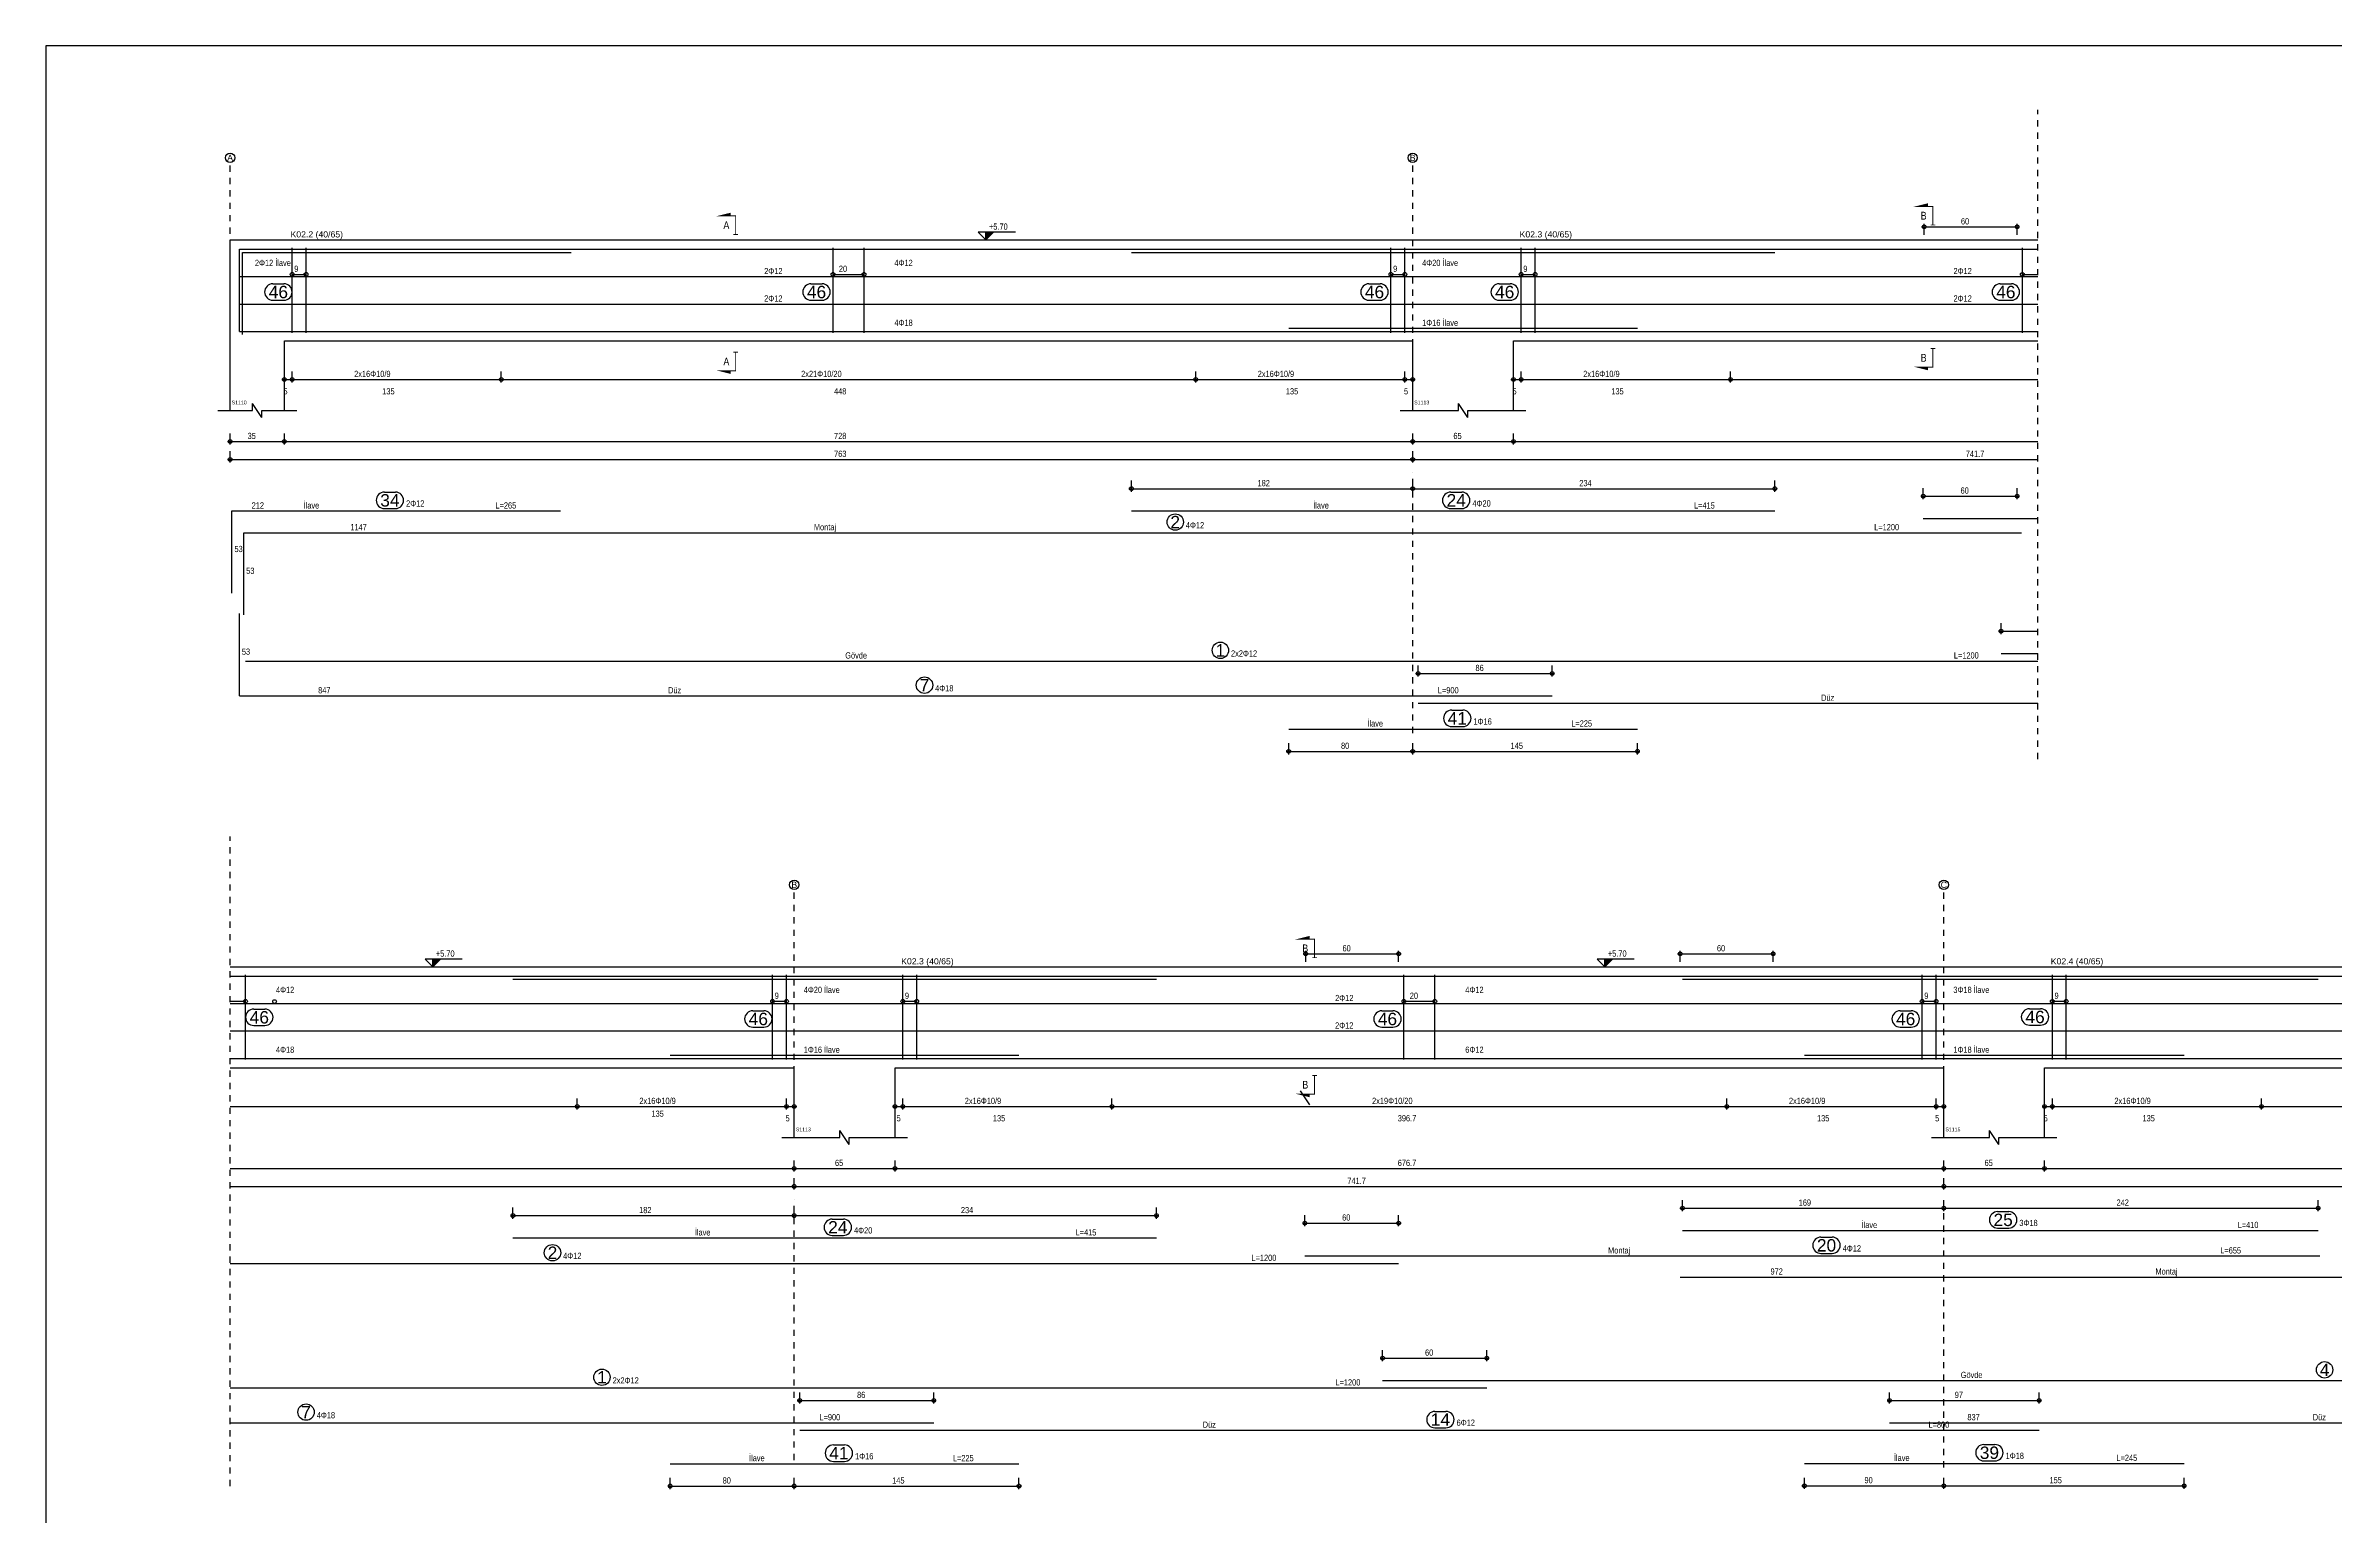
# Model space of a CAD drawing. Header units: metres. Extents: x 419734 to 420376, y 4564732 to 4565123.
# Drawn here: x 419805.78 to 419842.7, y 4564825.89 to 4564849.58 of the extents above; entities that cross this region are included whole.
import ezdxf
from ezdxf.enums import TextEntityAlignment as Align

# ---------------------------------------------------------------- set-up
doc = ezdxf.new("R2010")
doc.units = ezdxf.units.M
doc.linetypes.add('NASCOSTA', pattern=[0.375, 0.25, -0.125])
doc.linetypes.add('TRATTO-PUNTO', pattern=[1, 0.5, -0.25, 0, -0.25])
for name, color, linetype in [('Standart', 7, 'Continuous'), ('SW_ASSI', 7, 'TRATTO-PUNTO'), ('SW_DIM', 33, 'Continuous'), ('SW_MAGRONE', 2, 'Continuous'), ('SW_QUOTE', 1, 'Continuous'), ('SW_REINFORCEMENT', 7, 'Continuous'), ('SW_TESTI', 2, 'Continuous'), ('SW_TRATT_GRIGIO', 252, 'NASCOSTA'), ('SW_TXT_TESTI', 1, 'Continuous')]:
    doc.layers.add(name, color=color, linetype=linetype)
doc.styles.add('arial_1_18', font='arial.ttf', dxfattribs={"height": 0.2})
doc.styles.add('SWS', font='ARIALN.TTF')

# ---------------------------------------------------------------- blocks, each defined once
blk = doc.blocks.new('*U1605')
at = {"layer": 'SW_QUOTE'}
blk.add_hatch(color=1, dxfattribs=at).paths.add_polyline_path([(0.25, 0.25), (0, 0.25), (0, 0)])
at = {"layer": 'SW_QUOTE', "color": 1}
for p, q in [((0.95, 0.25), (-0.25, 0.25)), ((-0.25, 0.25), (0, 0)), ((-0.25, 0), (0.25, 0)), ((0, 0), (0, 0.25)), ((0.25, 0.25), (0, 0))]:
    blk.add_line(p, q, dxfattribs=at)
at = {"layer": 'SW_QUOTE', "color": 2, "style": 'SWS'}
blk.add_attdef('QUOTA', (0.1, 0.33), '', height=0.2, dxfattribs=at)
blk = doc.blocks.new('*U1603')
at = {"layer": 'SW_QUOTE', "const_width": 0.0003}
blk.add_lwpolyline([(0, 0), (0, -0.006), (-0.00159, -0.006)], dxfattribs=at)
at = {"layer": 'SW_QUOTE', "const_width": 0.0003, "flags": 128}
blk.add_lwpolyline([(0.00075, 0), (-0.00075, 0)], dxfattribs=at)
at = {"layer": 'SW_QUOTE'}
blk.add_solid([(-0.00159, -0.00585), (-0.00159, -0.00701), (-0.00624, -0.00585)], dxfattribs=at)
at = {"layer": 'SW_TESTI', "style": 'SWS'}
for tag, p in [('RIF_DOC', (0.0025, -0.003)), ('RIF_DOC_SEC', (0.0055, -0.003))]:
    blk.add_attdef(tag, text='', height=0.002, rotation=90, dxfattribs=at).set_placement(p, align=Align.MIDDLE)
at = {"layer": 'SW_TESTI', "color": 3, "style": 'SWS'}
blk.add_attdef('SEZ', text='', height=0.0025, dxfattribs=at).set_placement((-0.003, -0.003), align=Align.MIDDLE)
blk = doc.blocks.new('*U1604')
at = {"layer": 'SW_QUOTE', "const_width": 0.0003}
blk.add_lwpolyline([(0, 0), (0, 0.006), (-0.00159, 0.006)], dxfattribs=at)
at = {"layer": 'SW_QUOTE', "const_width": 0.0003, "flags": 128}
blk.add_lwpolyline([(0.00075, 0), (-0.00075, 0)], dxfattribs=at)
at = {"layer": 'SW_QUOTE'}
blk.add_solid([(-0.00159, 0.00585), (-0.00159, 0.00701), (-0.00624, 0.00585)], dxfattribs=at)
at = {"layer": 'SW_TESTI', "style": 'SWS'}
for tag, p in [('RIF_DOC', (0.0025, 0.003)), ('RIF_DOC_SEC', (0.0055, 0.003))]:
    blk.add_attdef(tag, text='', height=0.002, rotation=90, dxfattribs=at).set_placement(p, align=Align.MIDDLE)
at = {"layer": 'SW_TESTI', "color": 3, "style": 'SWS'}
blk.add_attdef('SEZ', text='', height=0.0025, dxfattribs=at).set_placement((-0.003, 0.003), align=Align.MIDDLE)

msp = doc.modelspace()

# ---------------------------------------------------------------- linework, layer by layer
at = {"color": 0, "linetype": 'Continuous'}
for centre in [(419808.75608, 4564847.77415), (419827.83174, 4564847.77415), (419817.85641, 4564836.05415), (419836.39997, 4564836.05415)]:
    msp.add_circle(centre, 0.075, dxfattribs=at)
at = {"layer": 'Standart', "color": 171, "linetype": 'Continuous', "lineweight": -3}
msp.add_lwpolyline([(419854.73267, 4564807.5324), (419854.73267, 4564849.57907), (419805.78267, 4564849.57907), (419805.78267, 4564807.5324)], close=True, dxfattribs=at)
at = {"layer": 'Standart', "color": 2}
msp.add_lwpolyline([(420281.38267, 4564849.57907), (419805.78267, 4564849.57907), (419805.78267, 4564807.5324), (420281.38267, 4564807.5324)], dxfattribs=at)
at = {"layer": 'SW_ASSI', "ltscale": 0.2}
for points in [[(419808.75608, 4564843.94915), (419808.75608, 4564847.69915)], [(419827.83174, 4564843.94915), (419827.83174, 4564847.69915)], [(419827.83174, 4564838.49915), (419827.83174, 4564842.69915)], [(419817.85641, 4564832.22915), (419817.85641, 4564835.97915)], [(419836.39997, 4564832.22915), (419836.39997, 4564835.97915)], [(419817.85641, 4564826.77915), (419817.85641, 4564830.97915)], [(419836.39997, 4564826.65915), (419836.39997, 4564830.97915)]]:
    msp.add_lwpolyline(points, dxfattribs=at)
at = {"layer": 'SW_DIM', "ltscale": 0.5}
for points in [[(419836.04108, 4564846.65915), (419837.62108, 4564846.65915)], [(419836.08108, 4564846.52915), (419836.08108, 4564846.70915)], [(419837.58108, 4564846.52915), (419837.58108, 4564846.70915)], [(419809.75608, 4564845.89415), (419809.98108, 4564845.89415)], [(419818.48141, 4564845.89415), (419818.98141, 4564845.89415)], [(419827.48174, 4564845.89415), (419827.70674, 4564845.89415)], [(419829.58174, 4564845.89415), (419829.80674, 4564845.89415)], [(419837.66602, 4564845.89415), (419837.91602, 4564845.89415)], [(419809.59108, 4564844.19915), (419827.87174, 4564844.19915)], [(419809.63108, 4564844.14915), (419809.63108, 4564844.32915)], [(419809.75608, 4564844.14915), (419809.75608, 4564844.32915)], [(419813.13108, 4564844.14915), (419813.13108, 4564844.32915)], [(419824.33174, 4564844.14915), (419824.33174, 4564844.32915)], [(419827.70674, 4564844.14915), (419827.70674, 4564844.32915)], [(419827.83174, 4564844.14915), (419827.83174, 4564844.32915)], [(419829.41674, 4564844.19915), (419837.91602, 4564844.19915)], [(419829.45674, 4564844.14915), (419829.45674, 4564844.32915)], [(419829.58174, 4564844.14915), (419829.58174, 4564844.32915)], [(419832.95674, 4564844.14915), (419832.95674, 4564844.32915)], [(419808.75608, 4564843.14915), (419808.75608, 4564843.32915)], [(419809.63108, 4564843.14915), (419809.63108, 4564843.32915)], [(419827.83174, 4564843.14915), (419827.83174, 4564843.32915)], [(419829.45674, 4564843.14915), (419829.45674, 4564843.32915)], [(419808.71608, 4564843.19915), (419837.91602, 4564843.19915)], [(419808.71608, 4564842.91115), (419837.91602, 4564842.91115)], [(419808.75608, 4564842.86115), (419808.75608, 4564843.04115)], [(419827.83174, 4564842.86115), (419827.83174, 4564843.04115)], [(419823.29407, 4564842.38915), (419823.29407, 4564842.56915)], [(419827.83174, 4564842.38915), (419827.83174, 4564842.56915)], [(419833.67388, 4564842.38915), (419833.67388, 4564842.56915)], [(419823.25407, 4564842.43915), (419833.71388, 4564842.43915)], [(419836.02858, 4564842.31915), (419837.62108, 4564842.31915)], [(419836.06858, 4564842.26915), (419836.06858, 4564842.44915)], [(419837.58108, 4564842.26915), (419837.58108, 4564842.44915)], [(419837.28258, 4564840.14082), (419837.91602, 4564840.14082)], [(419837.32258, 4564840.09082), (419837.32258, 4564840.27082)], [(419827.91924, 4564839.40915), (419827.91924, 4564839.58915)], [(419830.08174, 4564839.40915), (419830.08174, 4564839.58915)], [(419827.87924, 4564839.45915), (419830.12174, 4564839.45915)], [(419825.79174, 4564838.20438), (419831.49674, 4564838.20438)], [(419825.83174, 4564838.15438), (419825.83174, 4564838.33438)], [(419827.83174, 4564838.15438), (419827.83174, 4564838.33438)], [(419831.45674, 4564838.15438), (419831.45674, 4564838.33438)], [(419826.06575, 4564834.93915), (419827.64575, 4564834.93915)], [(419826.10575, 4564834.80915), (419826.10575, 4564834.98915)], [(419827.60575, 4564834.80915), (419827.60575, 4564834.98915)], [(419832.10533, 4564834.93915), (419833.68533, 4564834.93915)], [(419832.14533, 4564834.80915), (419832.14533, 4564834.98915)], [(419833.64533, 4564834.80915), (419833.64533, 4564834.98915)], [(419814.35641, 4564832.42915), (419814.35641, 4564832.60915)], [(419817.73141, 4564832.42915), (419817.73141, 4564832.60915)], [(419817.85641, 4564832.42915), (419817.85641, 4564832.60915)], [(419819.48141, 4564832.42915), (419819.48141, 4564832.60915)], [(419819.60641, 4564832.42915), (419819.60641, 4564832.60915)], [(419822.98141, 4564832.42915), (419822.98141, 4564832.60915)], [(419826.17383, 4564832.50415), (419826.02383, 4564832.72915)], [(419832.89997, 4564832.42915), (419832.89997, 4564832.60915)], [(419836.27497, 4564832.42915), (419836.27497, 4564832.60915)], [(419836.39997, 4564832.42915), (419836.39997, 4564832.60915)], [(419838.02497, 4564832.42915), (419838.02497, 4564832.60915)], [(419838.14997, 4564832.42915), (419838.14997, 4564832.60915)], [(419841.52497, 4564832.42915), (419841.52497, 4564832.60915)], [(419808.75608, 4564832.47915), (419817.89641, 4564832.47915)], [(419819.44141, 4564832.47915), (419836.43997, 4564832.47915)], [(419837.98497, 4564832.47915), (419846.87501, 4564832.47915)], [(419808.75608, 4564831.47915), (419846.87501, 4564831.47915)], [(419817.85641, 4564831.42915), (419817.85641, 4564831.60915)], [(419819.48141, 4564831.42915), (419819.48141, 4564831.60915)], [(419836.39997, 4564831.42915), (419836.39997, 4564831.60915)], [(419838.02497, 4564831.42915), (419838.02497, 4564831.60915)], [(419808.75608, 4564831.19115), (419846.87501, 4564831.19115)], [(419817.85641, 4564831.14115), (419817.85641, 4564831.32115)], [(419836.39997, 4564831.14115), (419836.39997, 4564831.32115)], [(419813.31875, 4564830.66915), (419813.31875, 4564830.84915)], [(419817.85641, 4564830.66915), (419817.85641, 4564830.84915)], [(419823.69855, 4564830.66915), (419823.69855, 4564830.84915)], [(419826.09325, 4564830.54915), (419826.09325, 4564830.72915)], [(419827.60575, 4564830.54915), (419827.60575, 4564830.72915)], [(419832.14283, 4564830.83915), (419842.47749, 4564830.83915)], [(419832.18283, 4564830.78915), (419832.18283, 4564830.96915)], [(419836.39997, 4564830.78915), (419836.39997, 4564830.96915)], [(419842.43749, 4564830.78915), (419842.43749, 4564830.96915)], [(419813.27875, 4564830.71915), (419823.73855, 4564830.71915)], [(419826.05325, 4564830.59915), (419827.64575, 4564830.59915)], [(419827.34725, 4564828.37082), (419827.34725, 4564828.55082)], [(419829.02675, 4564828.37082), (419829.02675, 4564828.55082)], [(419827.30725, 4564828.42082), (419829.06675, 4564828.42082)], [(419817.94391, 4564827.68915), (419817.94391, 4564827.86915)], [(419820.10641, 4564827.68915), (419820.10641, 4564827.86915)], [(419835.52496, 4564827.68915), (419835.52496, 4564827.86915)], [(419837.93747, 4564827.68915), (419837.93747, 4564827.86915)], [(419817.90391, 4564827.73915), (419820.14641, 4564827.73915)], [(419835.48496, 4564827.73915), (419837.97747, 4564827.73915)], [(419815.81641, 4564826.35993), (419821.52141, 4564826.35993)], [(419815.85641, 4564826.30993), (419815.85641, 4564826.48993)], [(419817.85641, 4564826.30993), (419817.85641, 4564826.48993)], [(419821.48141, 4564826.30993), (419821.48141, 4564826.48993)], [(419834.10997, 4564826.36438), (419840.31496, 4564826.36438)], [(419834.14997, 4564826.31438), (419834.14997, 4564826.49438)], [(419836.39997, 4564826.31438), (419836.39997, 4564826.49438)], [(419840.27496, 4564826.31438), (419840.27496, 4564826.49438)]]:
    msp.add_lwpolyline(points, dxfattribs=at)
at = {"layer": 'SW_DIM', "linetype": 'Continuous', "lineweight": -3}
for points in [[(419808.55608, 4564843.69915), (419809.11858, 4564843.69915)], [(419809.11858, 4564843.69915), (419809.11858, 4564843.81165)], [(419809.26858, 4564843.58665), (419809.11858, 4564843.81165)], [(419809.26858, 4564843.58665), (419809.26858, 4564843.69915)], [(419809.26858, 4564843.69915), (419809.83108, 4564843.69915)], [(419827.63173, 4564843.69915), (419828.56924, 4564843.69915)], [(419828.56924, 4564843.69915), (419828.56924, 4564843.81165)], [(419828.71924, 4564843.58665), (419828.56924, 4564843.81165)], [(419828.71924, 4564843.58665), (419828.71924, 4564843.69915)], [(419828.71924, 4564843.69915), (419829.65674, 4564843.69915)], [(419808.75608, 4564834.17415), (419809.00608, 4564834.17415)], [(419817.50641, 4564834.17415), (419817.73141, 4564834.17415)], [(419819.60641, 4564834.17415), (419819.83141, 4564834.17415)], [(419827.69069, 4564834.17415), (419828.19069, 4564834.17415)], [(419836.04997, 4564834.17415), (419836.27497, 4564834.17415)], [(419838.14997, 4564834.17415), (419838.37497, 4564834.17415)], [(419817.65641, 4564831.97915), (419818.59391, 4564831.97915)], [(419818.59391, 4564831.97915), (419818.59391, 4564832.09165)], [(419818.74391, 4564831.86665), (419818.59391, 4564832.09165)], [(419818.74391, 4564831.86665), (419818.74391, 4564831.97915)], [(419818.74391, 4564831.97915), (419819.68141, 4564831.97915)], [(419836.19996, 4564831.97915), (419837.13747, 4564831.97915)], [(419837.13747, 4564831.97915), (419837.13747, 4564832.09165)], [(419837.28747, 4564831.86665), (419837.13747, 4564832.09165)], [(419837.28747, 4564831.86665), (419837.28747, 4564831.97915)], [(419837.28747, 4564831.97915), (419838.22497, 4564831.97915)]]:
    msp.add_lwpolyline(points, dxfattribs=at)
at = {"layer": 'SW_DIM', "ltscale": 0.5}
for centre in [(419836.08108, 4564846.65915), (419837.58108, 4564846.65915), (419809.75608, 4564845.89415), (419809.98108, 4564845.89415), (419818.48141, 4564845.89415), (419818.98141, 4564845.89415), (419827.48174, 4564845.89415), (419827.70674, 4564845.89415), (419829.58174, 4564845.89415), (419829.80674, 4564845.89415), (419837.66602, 4564845.89415), (419809.63108, 4564844.19915), (419809.75608, 4564844.19915), (419813.13108, 4564844.19915), (419824.33174, 4564844.19915), (419827.70674, 4564844.19915), (419827.83174, 4564844.19915), (419829.45674, 4564844.19915), (419829.58174, 4564844.19915), (419832.95674, 4564844.19915), (419808.75608, 4564843.19915), (419808.75608, 4564842.91115), (419809.63108, 4564843.19915), (419827.83174, 4564843.19915), (419827.83174, 4564842.91115), (419829.45674, 4564843.19915), (419823.29407, 4564842.43915), (419827.83174, 4564842.43915), (419833.67388, 4564842.43915), (419836.06858, 4564842.31915), (419837.58108, 4564842.31915), (419837.32258, 4564840.14082), (419827.91924, 4564839.45915), (419830.08174, 4564839.45915), (419825.83174, 4564838.20438), (419827.83174, 4564838.20438), (419831.45674, 4564838.20438), (419826.10575, 4564834.93915), (419827.60575, 4564834.93915), (419832.14533, 4564834.93915), (419833.64533, 4564834.93915), (419814.35641, 4564832.47915), (419817.73141, 4564832.47915), (419817.85641, 4564832.47915), (419819.48141, 4564832.47915), (419819.60641, 4564832.47915), (419822.98141, 4564832.47915), (419832.89997, 4564832.47915), (419836.27497, 4564832.47915), (419836.39997, 4564832.47915), (419838.02497, 4564832.47915), (419838.14997, 4564832.47915), (419841.52497, 4564832.47915), (419817.85641, 4564831.47915), (419819.48141, 4564831.47915), (419836.39997, 4564831.47915), (419838.02497, 4564831.47915), (419817.85641, 4564831.19115), (419836.39997, 4564831.19115), (419813.31875, 4564830.71915), (419817.85641, 4564830.71915), (419823.69855, 4564830.71915), (419832.18283, 4564830.83915), (419836.39997, 4564830.83915), (419842.43749, 4564830.83915), (419826.09325, 4564830.59915), (419827.60575, 4564830.59915), (419827.34725, 4564828.42082), (419829.02675, 4564828.42082), (419817.94391, 4564827.73915), (419820.10641, 4564827.73915), (419835.52496, 4564827.73915), (419837.93747, 4564827.73915), (419815.85641, 4564826.35993), (419817.85641, 4564826.35993), (419821.48141, 4564826.35993), (419834.14997, 4564826.36438), (419836.39997, 4564826.36438), (419840.27496, 4564826.36438)]:
    msp.add_circle(centre, 0.03, dxfattribs=at)
at = {"layer": 'SW_DIM', "linetype": 'Continuous', "lineweight": -3}
for centre in [(419809.00608, 4564834.17415), (419809.47337, 4564834.16998), (419817.50641, 4564834.17415), (419817.73141, 4564834.17415), (419819.60641, 4564834.17415), (419819.83141, 4564834.17415), (419827.69069, 4564834.17415), (419828.19069, 4564834.17415), (419836.04997, 4564834.17415), (419836.27497, 4564834.17415), (419838.14997, 4564834.17415), (419838.37497, 4564834.17415)]:
    msp.add_circle(centre, 0.03, dxfattribs=at)
at = {"layer": 'SW_MAGRONE'}
for points in [[(419808.75608, 4564846.44915), (419837.91602, 4564846.44915)], [(419808.75608, 4564843.69915), (419808.75608, 4564846.44915)], [(419809.63108, 4564843.69915), (419809.63108, 4564844.82415)], [(419809.63108, 4564844.82415), (419827.83173, 4564844.82415)], [(419827.83173, 4564843.69915), (419827.83173, 4564844.82415)], [(419829.45674, 4564843.69915), (419829.45674, 4564844.82415)], [(419829.45674, 4564844.82415), (419837.91602, 4564844.82415)], [(419808.75608, 4564834.72915), (419846.87501, 4564834.72915)], [(419808.75608, 4564833.10415), (419817.85641, 4564833.10415)], [(419817.85641, 4564831.97915), (419817.85641, 4564833.10415)], [(419819.48141, 4564831.97915), (419819.48141, 4564833.10415)], [(419819.48141, 4564833.10415), (419836.39996, 4564833.10415)], [(419836.39996, 4564831.97915), (419836.39996, 4564833.10415)], [(419838.02497, 4564831.97915), (419838.02497, 4564833.10415)], [(419838.02497, 4564833.10415), (419846.87501, 4564833.10415)]]:
    msp.add_lwpolyline(points, dxfattribs=at)
at = {"layer": 'SW_REINFORCEMENT', "color": 7, "ltscale": 0.05, "flags": 128}
for points in [[(419808.90608, 4564846.29915), (419837.91602, 4564846.29915)], [(419808.90608, 4564844.97415), (419808.90608, 4564846.29915)], [(419808.95608, 4564846.24915), (419814.25624, 4564846.24915)], [(419808.95608, 4564844.92415), (419808.95608, 4564846.24915)], [(419809.75608, 4564844.95415), (419809.75608, 4564846.31915)], [(419809.98108, 4564844.95415), (419809.98108, 4564846.31915)], [(419818.48141, 4564844.95415), (419818.48141, 4564846.31915)], [(419818.98141, 4564844.95415), (419818.98141, 4564846.31915)], [(419823.29407, 4564846.24915), (419833.67388, 4564846.24915)], [(419827.48174, 4564844.95415), (419827.48174, 4564846.31915)], [(419827.70674, 4564844.95415), (419827.70674, 4564846.31915)], [(419829.58174, 4564844.95415), (419829.58174, 4564846.31915)], [(419829.80674, 4564844.95415), (419829.80674, 4564846.31915)], [(419837.66602, 4564844.95415), (419837.66602, 4564846.31915)], [(419808.90608, 4564845.85748), (419837.91602, 4564845.85748)], [(419808.90608, 4564845.41582), (419837.91602, 4564845.41582)], [(419808.90608, 4564844.97415), (419837.91602, 4564844.97415)], [(419825.83174, 4564845.02415), (419831.45674, 4564845.02415)], [(419808.78608, 4564842.07915), (419814.08624, 4564842.07915)], [(419808.78608, 4564840.75415), (419808.78608, 4564842.07915)], [(419823.29407, 4564842.07915), (419833.67388, 4564842.07915)], [(419836.06858, 4564841.95915), (419837.91602, 4564841.95915)], [(419808.97568, 4564841.72861), (419837.65068, 4564841.72861)], [(419808.97568, 4564840.40361), (419808.97568, 4564841.72861)], [(419808.90608, 4564839.09915), (419808.90608, 4564840.42415)], [(419809.00208, 4564839.66082), (419837.91602, 4564839.66082)], [(419837.32258, 4564839.78082), (419837.91602, 4564839.78082)], [(419808.90608, 4564839.09915), (419830.08174, 4564839.09915)], [(419827.91924, 4564838.97915), (419837.91602, 4564838.97915)], [(419825.83174, 4564838.56438), (419831.45674, 4564838.56438)], [(419808.75608, 4564834.57915), (419846.87501, 4564834.57915)], [(419809.00608, 4564833.23415), (419809.00608, 4564834.59915)], [(419813.31875, 4564834.52915), (419823.69855, 4564834.52915)], [(419817.50641, 4564833.23415), (419817.50641, 4564834.59915)], [(419817.73141, 4564833.23415), (419817.73141, 4564834.59915)], [(419819.60641, 4564833.23415), (419819.60641, 4564834.59915)], [(419819.83141, 4564833.23415), (419819.83141, 4564834.59915)], [(419827.69069, 4564833.23415), (419827.69069, 4564834.59915)], [(419828.19069, 4564833.23415), (419828.19069, 4564834.59915)], [(419832.18283, 4564834.52915), (419842.43749, 4564834.52915)], [(419836.04997, 4564833.23415), (419836.04997, 4564834.59915)], [(419836.27497, 4564833.23415), (419836.27497, 4564834.59915)], [(419838.14997, 4564833.23415), (419838.14997, 4564834.59915)], [(419838.37497, 4564833.23415), (419838.37497, 4564834.59915)], [(419808.75608, 4564834.13748), (419846.87501, 4564834.13748)], [(419808.75608, 4564833.69582), (419846.87501, 4564833.69582)], [(419815.85641, 4564833.30415), (419821.48141, 4564833.30415)], [(419834.14997, 4564833.30415), (419840.27496, 4564833.30415)], [(419808.75608, 4564833.25415), (419846.87501, 4564833.25415)], [(419813.31875, 4564830.35915), (419823.69855, 4564830.35915)], [(419832.18283, 4564830.47915), (419842.43749, 4564830.47915)], [(419826.09325, 4564830.06884), (419842.46249, 4564830.06884)], [(419808.75608, 4564829.94884), (419827.60575, 4564829.94884)], [(419832.14533, 4564829.72875), (419846.87501, 4564829.72875)], [(419808.75608, 4564827.94082), (419829.02675, 4564827.94082)], [(419827.34725, 4564828.06082), (419846.87501, 4564828.06082)], [(419808.75608, 4564827.37915), (419820.10641, 4564827.37915)], [(419817.94391, 4564827.25915), (419837.93747, 4564827.25915)], [(419835.52496, 4564827.37915), (419846.87501, 4564827.37915)], [(419815.85641, 4564826.71993), (419821.48141, 4564826.71993)], [(419834.14997, 4564826.72438), (419840.27496, 4564826.72438)]]:
    msp.add_lwpolyline(points, dxfattribs=at)
at = {"layer": 'SW_TRATT_GRIGIO', "ltscale": 0.2}
for points in [[(419837.91602, 4564838.07915), (419837.91602, 4564848.54915)], [(419808.75608, 4564826.35915), (419808.75608, 4564836.82915)]]:
    msp.add_lwpolyline(points, dxfattribs=at)
at = {"layer": 'SW_TXT_TESTI', "flags": 128}
for points in [[(419809.44532, 4564845.74174), (419809.62408, 4564845.74174)], [(419818.12631, 4564845.74174), (419818.30507, 4564845.74174)], [(419827.12664, 4564845.74174), (419827.3054, 4564845.74174)], [(419829.22664, 4564845.74174), (419829.4054, 4564845.74174)], [(419837.31091, 4564845.74174), (419837.48968, 4564845.74174)], [(419809.44532, 4564845.47774), (419809.62408, 4564845.47774)], [(419818.12631, 4564845.47774), (419818.30507, 4564845.47774)], [(419827.12664, 4564845.47774), (419827.3054, 4564845.47774)], [(419829.22664, 4564845.47774), (419829.4054, 4564845.47774)], [(419837.31091, 4564845.47774), (419837.48968, 4564845.47774)], [(419811.24451, 4564842.38315), (419811.42327, 4564842.38315)], [(419828.44471, 4564842.38315), (419828.62348, 4564842.38315)], [(419811.24451, 4564842.11915), (419811.42327, 4564842.11915)], [(419828.44471, 4564842.11915), (419828.62348, 4564842.11915)], [(419828.46233, 4564838.86838), (419828.64109, 4564838.86838)], [(419828.46233, 4564838.60438), (419828.64109, 4564838.60438)], [(419809.13808, 4564834.04865), (419809.31685, 4564834.04865)], [(419837.78161, 4564834.05453), (419837.96037, 4564834.05453)], [(419809.13808, 4564833.78465), (419809.31685, 4564833.78465)], [(419817.18745, 4564834.02204), (419817.36621, 4564834.02204)], [(419817.18745, 4564833.75804), (419817.36621, 4564833.75804)], [(419827.33559, 4564834.02175), (419827.51435, 4564834.02175)], [(419827.33559, 4564833.75775), (419827.51435, 4564833.75775)], [(419835.69486, 4564834.02175), (419835.87363, 4564834.02175)], [(419835.69486, 4564833.75775), (419835.87363, 4564833.75775)], [(419837.78161, 4564833.79053), (419837.96037, 4564833.79053)], [(419818.46938, 4564830.66315), (419818.64815, 4564830.66315)], [(419818.46938, 4564830.39915), (419818.64815, 4564830.39915)], [(419834.41829, 4564830.37284), (419834.59705, 4564830.37284)], [(419837.26714, 4564830.51915), (419837.44591, 4564830.51915)], [(419834.41829, 4564830.10884), (419834.59705, 4564830.10884)], [(419828.18984, 4564827.56315), (419828.3686, 4564827.56315)], [(419828.18984, 4564827.29915), (419828.3686, 4564827.29915)], [(419818.487, 4564827.02167), (419818.66577, 4564827.02167)], [(419818.487, 4564826.75767), (419818.66577, 4564826.75767)], [(419837.04556, 4564827.02838), (419837.22432, 4564827.02838)], [(419837.04556, 4564826.76438), (419837.22432, 4564826.76438)]]:
    msp.add_lwpolyline(points, dxfattribs=at)
at = {"layer": 'SW_TXT_TESTI'}
msp.add_lwpolyline([(419837.26714, 4564830.78315), (419837.44591, 4564830.78315)], dxfattribs=at)
for centre in [(419824.00143, 4564841.90061), (419824.73008, 4564839.83282), (419819.95718, 4564839.27115), (419813.9565, 4564830.12084), (419814.75475, 4564828.11282), (419842.54224, 4564828.23282), (419809.98185, 4564827.55115)]:
    msp.add_circle(centre, 0.132, dxfattribs=at)
for centre, start, end in [((419809.44532, 4564845.60974), 90, 270), ((419809.62408, 4564845.60974), 270, 90), ((419818.12631, 4564845.60974), 90, 270), ((419818.30507, 4564845.60974), 270, 90), ((419827.12664, 4564845.60974), 90, 270), ((419827.3054, 4564845.60974), 270, 90), ((419829.22664, 4564845.60974), 90, 270), ((419829.4054, 4564845.60974), 270, 90), ((419837.31091, 4564845.60974), 90, 270), ((419837.48968, 4564845.60974), 270, 90), ((419811.24451, 4564842.25115), 90, 270), ((419811.42327, 4564842.25115), 270, 90), ((419828.44471, 4564842.25115), 90, 270), ((419828.62348, 4564842.25115), 270, 90), ((419828.46233, 4564838.73638), 90, 270), ((419828.64109, 4564838.73638), 270, 90), ((419809.13808, 4564833.91665), 90, 270), ((419809.31685, 4564833.91665), 270, 90), ((419837.78161, 4564833.92253), 90, 270), ((419837.96037, 4564833.92253), 270, 90), ((419817.18745, 4564833.89004), 90, 270), ((419817.36621, 4564833.89004), 270, 90), ((419827.33559, 4564833.88975), 90, 270), ((419827.51435, 4564833.88975), 270, 90), ((419835.69486, 4564833.88975), 90, 270), ((419835.87363, 4564833.88975), 270, 90), ((419837.26714, 4564830.65115), 90, 270), ((419837.44591, 4564830.65115), 270, 90), ((419818.46938, 4564830.53115), 90, 270), ((419818.64815, 4564830.53115), 270, 90), ((419834.41829, 4564830.24084), 90, 270), ((419834.59705, 4564830.24084), 270, 90), ((419828.18984, 4564827.43115), 90, 270), ((419828.3686, 4564827.43115), 270, 90), ((419818.487, 4564826.88967), 90, 270), ((419818.66577, 4564826.88967), 270, 90), ((419837.04556, 4564826.89638), 90, 270), ((419837.22432, 4564826.89638), 270, 90)]:
    msp.add_arc(centre, 0.132, start, end, dxfattribs=at)

# ---------------------------------------------------------------- block references
ref = msp.add_blockref('*U1604', (419836.22416, 4564846.69003), dxfattribs=dict(xscale=50, yscale=50, zscale=50))
ref.add_attrib('SEZ', 'B', dxfattribs={"layer": 'SW_TESTI', "color": 3, "height": 0.125, "style": 'SWS'}).set_placement((419836.07416, 4564846.84003), align=Align.MIDDLE)
ref = msp.add_blockref('*U1604', (419816.91134, 4564846.53792), dxfattribs=dict(xscale=50, yscale=50, zscale=50))
ref.add_attrib('SEZ', 'A', dxfattribs={"layer": 'SW_TESTI', "color": 3, "height": 0.125, "style": 'SWS'}).set_placement((419816.76134, 4564846.68792), align=Align.MIDDLE)
ref = msp.add_blockref('*U1605', (419820.94765, 4564846.44915), dxfattribs=dict(xscale=0.5, yscale=0.5, zscale=0.5))
ref.add_attrib('QUOTA', '+5.70', (419820.99765, 4564846.61415), dxfattribs={"layer": 'SW_QUOTE', "color": 2, "height": 0.1, "style": 'SWS', "flags": 4})
ref = msp.add_blockref('*U1603', (419816.91134, 4564844.63893), dxfattribs=dict(xscale=50, yscale=50, zscale=50))
ref.add_attrib('SEZ', 'A', dxfattribs={"layer": 'SW_TESTI', "color": 3, "height": 0.125, "style": 'SWS'}).set_placement((419816.76134, 4564844.48893), align=Align.MIDDLE)
ref = msp.add_blockref('*U1603', (419836.22416, 4564844.69893), dxfattribs=dict(xscale=50, yscale=50, zscale=50))
ref.add_attrib('SEZ', 'B', dxfattribs={"layer": 'SW_TESTI', "color": 3, "height": 0.125, "style": 'SWS'}).set_placement((419836.07416, 4564844.54893), align=Align.MIDDLE)
ref = msp.add_blockref('*U1604', (419826.24883, 4564834.87792), dxfattribs=dict(xscale=50, yscale=50, zscale=50))
ref.add_attrib('SEZ', 'B', dxfattribs={"layer": 'SW_TESTI', "color": 3, "height": 0.125, "style": 'SWS'}).set_placement((419826.09883, 4564835.02792), align=Align.MIDDLE)
ref = msp.add_blockref('*U1605', (419812.02536, 4564834.72915), dxfattribs=dict(xscale=0.5, yscale=0.5, zscale=0.5))
ref.add_attrib('QUOTA', '+5.70', (419812.07536, 4564834.89415), dxfattribs={"layer": 'SW_QUOTE', "color": 2, "height": 0.1, "style": 'SWS', "flags": 4})
ref = msp.add_blockref('*U1605', (419830.93101, 4564834.72915), dxfattribs=dict(xscale=0.5, yscale=0.5, zscale=0.5))
ref.add_attrib('QUOTA', '+5.70', (419830.98101, 4564834.89415), dxfattribs={"layer": 'SW_QUOTE', "color": 2, "height": 0.1, "style": 'SWS', "flags": 4})
ref = msp.add_blockref('*U1603', (419826.24883, 4564832.97893), dxfattribs=dict(xscale=50, yscale=50, zscale=50))
ref.add_attrib('SEZ', 'B', dxfattribs={"layer": 'SW_TESTI', "color": 3, "height": 0.125, "style": 'SWS'}).set_placement((419826.09883, 4564832.82893), align=Align.MIDDLE)

# ---------------------------------------------------------------- texts
at = {"color": 0, "linetype": 'Continuous', "style": 'arial_1_18'}
for s, p in [('A', (419808.70893, 4564847.72183)), ('B', (419827.78459, 4564847.72183)), ('B', (419817.80926, 4564836.00183)), ('C', (419836.34895, 4564836.00183))]:
    msp.add_text(s, height=0.10125, dxfattribs=at).set_placement(p)
at = {"layer": 'Standart', "color": 3, "linetype": 'Continuous', "lineweight": 5, "style": 'arial_1_18'}
for s, p in [('46', (419809.37932, 4564845.50974)), ('46', (419818.06031, 4564845.50974)), ('46', (419827.06064, 4564845.50974)), ('46', (419829.16064, 4564845.50974)), ('46', (419837.24491, 4564845.50974)), ('34', (419811.17851, 4564842.15115)), ('24', (419828.37871, 4564842.15115)), ('2', (419823.92374, 4564841.80061)), ('1', (419824.65239, 4564839.73282)), ('7', (419819.87949, 4564839.17115)), ('41', (419828.39633, 4564838.63638)), ('46', (419809.07208, 4564833.81665)), ('46', (419817.12145, 4564833.79004)), ('46', (419827.26959, 4564833.78975)), ('46', (419835.62886, 4564833.78975)), ('46', (419837.71561, 4564833.82253)), ('25', (419837.20114, 4564830.55115)), ('24', (419818.40338, 4564830.43115)), ('2', (419813.87881, 4564830.02084)), ('20', (419834.35229, 4564830.14084)), ('1', (419814.67706, 4564828.01282)), ('4', (419842.46455, 4564828.13282)), ('7', (419809.90416, 4564827.45115)), ('14', (419828.12384, 4564827.33115)), ('41', (419818.421, 4564826.78967)), ('39', (419836.97956, 4564826.79638))]:
    msp.add_text(s, height=0.2, dxfattribs=at).set_placement(p)
at = {"layer": 'SW_DIM', "linetype": 'Continuous', "lineweight": -3, "style": 'arial_1_18'}
for s, height, p in [('K02.2 (40/65)', 0.1, (419809.73108, 4564846.48915)), ('K02.3 (40/65)', 0.1, (419829.55674, 4564846.48915)), ('S1110', 0.06, (419808.78108, 4564843.79915)), ('S1113', 0.06, (419827.85673, 4564843.79915)), ('K02.3 (40/65)', 0.1, (419819.58141, 4564834.76915)), ('K02.4 (40/65)', 0.1, (419838.12497, 4564834.76915)), ('S1113', 0.06, (419817.88141, 4564832.07915)), ('S1115', 0.06, (419836.42496, 4564832.07915))]:
    msp.add_text(s, height=height, dxfattribs=at).set_placement(p)
at = {"layer": 'SW_DIM', "ltscale": 0.5, "style": 'SWS'}
for s, p in [('60', (419836.6757, 4564846.69915)), ('9', (419809.79089, 4564845.93415)), ('20', (419818.57603, 4564845.93415)), ('9', (419827.51655, 4564845.93415)), ('9', (419829.61655, 4564845.93415)), ('5', (419809.61589, 4564843.95915)), ('135', (419811.21051, 4564843.95915)), ('448', (419818.49834, 4564843.95915)), ('135', (419825.78616, 4564843.95915)), ('5', (419827.69155, 4564843.95915)), ('5', (419829.44155, 4564843.95915)), ('135', (419831.03616, 4564843.95915)), ('35', (419809.0382, 4564843.23915)), ('728', (419818.49834, 4564843.23915)), ('65', (419828.48886, 4564843.23915)), ('763', (419818.49834, 4564842.95115)), ('741.7', (419836.75391, 4564842.95115)), ('182', (419825.32983, 4564842.47915)), ('234', (419830.51973, 4564842.47915)), ('60', (419836.66945, 4564842.35915)), ('86', (419828.84511, 4564839.49915)), ('80', (419826.67636, 4564838.24438)), ('145', (419829.41116, 4564838.24438)), ('60', (419826.70037, 4564834.97915)), ('60', (419832.73994, 4564834.97915)), ('135', (419815.55291, 4564832.31284)), ('5', (419817.71622, 4564832.23915)), ('5', (419819.5078, 4564832.23915)), ('135', (419821.06084, 4564832.23915)), ('396.7', (419827.59108, 4564832.23915)), ('135', (419834.35439, 4564832.23915)), ('5', (419836.25977, 4564832.23915)), ('5', (419838.00977, 4564832.23915)), ('135', (419839.60439, 4564832.23915)), ('65', (419818.51353, 4564831.51915)), ('676.7', (419827.59108, 4564831.51915)), ('65', (419837.05708, 4564831.51915)), ('741.7', (419826.77858, 4564831.23115)), ('182', (419815.3545, 4564830.75915)), ('234', (419820.5444, 4564830.75915)), ('60', (419826.69412, 4564830.63915)), ('169', (419834.05832, 4564830.87915)), ('242', (419839.18566, 4564830.87915)), ('60', (419828.03162, 4564828.46082)), ('86', (419818.86978, 4564827.77915)), ('97', (419836.57583, 4564827.77915)), ('80', (419816.70103, 4564826.39993)), ('145', (419819.43584, 4564826.39993)), ('90', (419835.11958, 4564826.40438)), ('155', (419838.10439, 4564826.40438))]:
    msp.add_text(s, height=0.1, dxfattribs=at).set_placement(p)
at = {"layer": 'SW_TXT_TESTI', "style": 'SWS'}
for s, p in [('2Φ12 İlave', (419809.15608, 4564846.02915)), ('2Φ12', (419817.37138, 4564845.89748)), ('4Φ12', (419819.47141, 4564846.02915)), ('4Φ20 İlave', (419827.98475, 4564846.02915)), ('2Φ12', (419836.55598, 4564845.89748)), ('2Φ12', (419817.37138, 4564845.45582)), ('2Φ12', (419836.55598, 4564845.45582)), ('4Φ18', (419819.47141, 4564845.06415)), ('1Φ16 İlave', (419827.98475, 4564845.06415)), ('2x16Φ10/9', (419810.75731, 4564844.23915)), ('2x21Φ10/20', (419817.96745, 4564844.23915)), ('2x16Φ10/9', (419825.33297, 4564844.23915)), ('2x16Φ10/9', (419830.58297, 4564844.23915)), ('212', (419809.10409, 4564842.11915)), ('İlave', (419809.94223, 4564842.11915)), ('2Φ12', (419811.59517, 4564842.15115)), ('L=265', (419813.03653, 4564842.11915)), ('İlave', (419826.2281, 4564842.11915)), ('4Φ20', (419828.79537, 4564842.15115)), ('L=415', (419832.37017, 4564842.11915)), ('1147', (419810.69618, 4564841.76861)), ('Montaj', (419818.17324, 4564841.76861)), ('4Φ12', (419824.17343, 4564841.80061)), ('L=1200', (419835.27683, 4564841.76861)), ('53', (419808.82608, 4564841.41665)), ('53', (419809.01568, 4564841.06611)), ('53', (419808.94608, 4564839.76165)), ('Gövde', (419818.67899, 4564839.70082)), ('2x2Φ12', (419824.90208, 4564839.73282)), ('L=1200', (419836.56199, 4564839.70082)), ('847', (419810.17662, 4564839.13915)), ('Düz', (419815.82084, 4564839.13915)), ('4Φ18', (419820.12918, 4564839.17115)), ('L=900', (419828.23824, 4564839.13915)), ('Düz', (419834.42026, 4564839.01915)), ('İlave', (419827.10158, 4564838.60438)), ('1Φ16', (419828.81299, 4564838.63638)), ('L=225', (419830.39078, 4564838.60438)), ('4Φ20 İlave', (419818.00942, 4564834.30915)), ('3Φ18 İlave', (419836.55298, 4564834.30915)), ('4Φ12', (419809.49608, 4564834.30915)), ('9', (419817.54122, 4564834.21415)), ('9', (419819.64122, 4564834.21415)), ('2Φ12', (419826.58066, 4564834.17748)), ('20', (419827.78531, 4564834.21415)), ('4Φ12', (419828.68069, 4564834.30915)), ('9', (419836.08477, 4564834.21415)), ('9', (419838.18477, 4564834.21415)), ('2Φ12', (419826.58066, 4564833.73582)), ('4Φ18', (419809.49608, 4564833.34415)), ('1Φ16 İlave', (419818.00942, 4564833.34415)), ('6Φ12', (419828.68069, 4564833.34415)), ('1Φ18 İlave', (419836.55298, 4564833.34415)), ('2x16Φ10/9', (419815.35764, 4564832.51915)), ('2x16Φ10/9', (419820.60764, 4564832.51915)), ('2x19Φ10/20', (419827.17672, 4564832.51915)), ('2x16Φ10/9', (419833.90119, 4564832.51915)), ('2x16Φ10/9', (419839.15119, 4564832.51915)), ('İlave', (419816.25277, 4564830.39915)), ('4Φ20', (419818.82004, 4564830.43115)), ('L=415', (419822.39485, 4564830.39915)), ('İlave', (419835.07305, 4564830.51915)), ('3Φ18', (419837.6178, 4564830.55115)), ('L=410', (419841.14005, 4564830.51915)), ('4Φ12', (419814.1285, 4564830.02084)), ('L=1200', (419825.23191, 4564829.98884)), ('Montaj', (419830.98379, 4564830.10884)), ('4Φ12', (419834.76895, 4564830.14084)), ('L=655', (419840.85931, 4564830.10884)), ('972', (419833.60361, 4564829.76875)), ('Montaj', (419839.81329, 4564829.76875)), ('Gövde', (419836.67217, 4564828.10082)), ('2x2Φ12', (419814.92675, 4564828.01282)), ('L=1200', (419826.58666, 4564827.98082)), ('4Φ18', (419810.15385, 4564827.45115)), ('L=900', (419818.26291, 4564827.41915)), ('Düz', (419824.44493, 4564827.29915)), ('6Φ12', (419828.5405, 4564827.33115)), ('L=800', (419836.15308, 4564827.29915)), ('837', (419836.78047, 4564827.41915)), ('Düz', (419842.35202, 4564827.41915)), ('İlave', (419817.12625, 4564826.75993)), ('1Φ16', (419818.83766, 4564826.78967)), ('L=225', (419820.41545, 4564826.75993)), ('İlave', (419835.59481, 4564826.76438)), ('1Φ18', (419837.39622, 4564826.79638)), ('L=245', (419839.184, 4564826.76438))]:
    msp.add_text(s, height=0.1, dxfattribs=at).set_placement(p)

doc.saveas('drawing.dxf')
